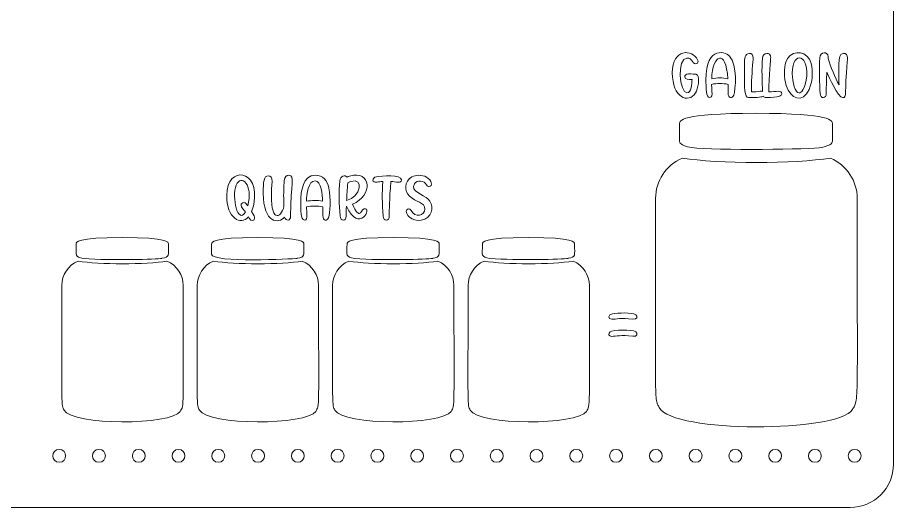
# Model space of a CAD drawing. Header units: inches. Extents: x 9.41 to 15.41, y -8.08 to -4.07.
# Drawn here: x 12.352 to 15.411, y -8.083 to -6.371 of the extents above; entities that cross this region are included whole.
import ezdxf

# ---------------------------------------------------------------- set-up
doc = ezdxf.new("R2010")
doc.units = ezdxf.units.IN
doc.header["$MEASUREMENT"] = 0
doc.layers.add('_U+0421_U+043B_U+043E_U+0439 1', color=7, linetype='Continuous')

# ---------------------------------------------------------------- blocks, each defined once
blk = doc.blocks.new('block 23')
at = {"layer": '_U+0421_U+043B_U+043E_U+0439 1', "color": 7, "lineweight": 9, "true_color": 0xffffff}
for points, knots in [([(14.757, -6.6162), (14.7575, -6.6237), (14.7582, -6.6387), (14.7616, -6.6451), (14.7664, -6.6539), (14.7747, -6.652), (14.7769, -6.6444), (14.7788, -6.638), (14.7764, -6.6238), (14.7761, -6.6047), (14.7944, -6.6009), (14.8152, -6.6009), (14.8336, -6.6047), (14.8336, -6.6103), (14.8337, -6.6203), (14.8337, -6.6347), (14.8337, -6.655), (14.8486, -6.6548), (14.8531, -6.6424), (14.8595, -6.6251), (14.8674, -6.5351), (14.8389, -6.5063), (14.8209, -6.4881), (14.7465, -6.4687), (14.757, -6.6162)], [0, 0, 0, 0, 1, 1, 1, 2, 2, 2, 3, 3, 3, 4, 4, 4, 5, 5, 5, 6, 6, 6, 7, 7, 7, 8, 8, 8, 8]), ([(14.7763, -6.5851), (14.7793, -6.5004), (14.826, -6.4771), (14.8328, -6.585), (14.8141, -6.5815), (14.7951, -6.5815), (14.7763, -6.5851)], [0, 0, 0, 0, 1, 1, 1, 2, 2, 2, 2])]:
    blk.add_open_spline(points, degree=3, knots=knots, dxfattribs=at)
blk = doc.blocks.new('block 24')
at = {"layer": '_U+0421_U+043B_U+043E_U+0439 1', "color": 7, "lineweight": 9, "true_color": 0xffffff}
for points, knots in [([(15.1162, -6.6228), (15.1297, -6.5926), (15.133, -6.5456), (15.1173, -6.5166), (15.099, -6.4833), (15.0481, -6.4863), (15.035, -6.5276), (15.0286, -6.5478), (15.028, -6.5822), (15.0363, -6.6086), (15.0363, -6.6086), (15.0363, -6.6087), (15.0363, -6.6087), (15.0517, -6.6578), (15.0942, -6.6715), (15.1162, -6.6228)], [0, 0, 0, 0, 1, 1, 1, 2, 2, 2, 3, 3, 3, 4, 4, 4, 5, 5, 5, 5]), ([(15.1062, -6.5904), (15.0982, -6.6355), (15.0815, -6.6346), (15.0815, -6.6346), (15.0676, -6.6344), (15.0577, -6.5972), (15.0577, -6.5666), (15.0577, -6.4808), (15.1216, -6.5021), (15.1062, -6.5904)], [0, 0, 0, 0, 1, 1, 1, 2, 2, 2, 3, 3, 3, 3])]:
    blk.add_open_spline(points, degree=3, knots=knots, dxfattribs=at)
blk = doc.blocks.new('block 25')
at = {"layer": '_U+0421_U+043B_U+043E_U+0439 1', "color": 7, "lineweight": 9, "true_color": 0xffffff}
for points, knots in [([(13.0827, -6.9929), (13.0827, -7.0729), (13.132, -7.1003), (13.1587, -7.0678), (13.1598, -7.0696), (13.1608, -7.0713), (13.1616, -7.0728), (13.169, -7.0861), (13.1802, -7.0817), (13.1802, -7.0713), (13.1802, -7.0682), (13.179, -7.063), (13.1697, -7.0488), (13.173, -7.0409), (13.1757, -7.0322), (13.1775, -7.0229), (13.2012, -6.8996), (13.0827, -6.8863), (13.0827, -6.9929)], [0, 0, 0, 0, 1, 1, 1, 2, 2, 2, 3, 3, 3, 4, 4, 4, 5, 5, 5, 6, 6, 6, 6]), ([(13.133, -7.0274), (13.133, -7.0319), (13.1451, -7.0473), (13.1479, -7.0513), (13.1219, -7.0956), (13.099, -6.9995), (13.1164, -6.9566), (13.1324, -6.9168), (13.1769, -6.9536), (13.1564, -7.0297), (13.1525, -7.0244), (13.1488, -7.0178), (13.1428, -7.0178), (13.1374, -7.0178), (13.133, -7.022), (13.133, -7.0274)], [0, 0, 0, 0, 1, 1, 1, 2, 2, 2, 3, 3, 3, 4, 4, 4, 5, 5, 5, 5])]:
    blk.add_open_spline(points, degree=3, knots=knots, dxfattribs=at)
blk = doc.blocks.new('block 26')
at = {"layer": '_U+0421_U+043B_U+043E_U+0439 1', "color": 7, "lineweight": 9, "true_color": 0xffffff}
for points, knots in [([(13.3918, -6.9226), (13.3493, -6.9226), (13.3412, -6.976), (13.3412, -7.0183), (13.3412, -7.0406), (13.3406, -7.0791), (13.3545, -7.0791), (13.3682, -7.0791), (13.3613, -7.0493), (13.3611, -7.0328), (13.3794, -7.0291), (13.4003, -7.0291), (13.4186, -7.0328), (13.4187, -7.0385), (13.4187, -7.0485), (13.4187, -7.0629), (13.4187, -7.0832), (13.4336, -7.083), (13.4381, -7.0706), (13.4436, -7.0555), (13.4473, -7.0026), (13.4397, -6.967), (13.4338, -6.9396), (13.4196, -6.9226), (13.3918, -6.9226)], [0, 0, 0, 0, 1, 1, 1, 2, 2, 2, 3, 3, 3, 4, 4, 4, 5, 5, 5, 6, 6, 6, 7, 7, 7, 8, 8, 8, 8]), ([(13.4179, -7.0131), (13.3992, -7.0097), (13.3802, -7.0097), (13.3613, -7.0133), (13.3622, -6.9884), (13.3672, -6.9417), (13.3922, -6.9417), (13.4131, -6.9417), (13.4166, -6.9928), (13.4179, -7.0131)], [0, 0, 0, 0, 1, 1, 1, 2, 2, 2, 3, 3, 3, 3])]:
    blk.add_open_spline(points, degree=3, knots=knots, dxfattribs=at)
blk = doc.blocks.new('block 27')
at = {"layer": '_U+0421_U+043B_U+043E_U+0439 1', "color": 7, "lineweight": 9, "true_color": 0xffffff}
for points, knots in [([(13.5114, -6.9258), (13.5114, -6.9258), (13.5114, -6.9258), (13.5114, -6.9258), (13.5085, -6.9266), (13.5057, -6.9277), (13.5031, -6.929), (13.4965, -6.92), (13.4788, -6.9242), (13.4774, -6.9426), (13.4748, -6.9824), (13.4751, -7.0234), (13.4787, -7.0645), (13.4795, -7.0748), (13.4848, -7.0791), (13.4896, -7.0791), (13.5035, -7.0791), (13.4997, -7.0597), (13.5007, -7.0302), (13.5441, -7.1276), (13.595, -7.0332), (13.5623, -7.0397), (13.5543, -7.0412), (13.5532, -7.0564), (13.5457, -7.0564), (13.5427, -7.0564), (13.5345, -7.0531), (13.522, -7.0235), (13.594, -6.9945), (13.5894, -6.902), (13.5114, -6.9258)], [0, 0, 0, 0, 1, 1, 1, 2, 2, 2, 3, 3, 3, 4, 4, 4, 5, 5, 5, 6, 6, 6, 7, 7, 7, 8, 8, 8, 9, 9, 9, 10, 10, 10, 10]), ([(13.5014, -7.0101), (13.5023, -6.9923), (13.5037, -6.9719), (13.5055, -6.9494), (13.5086, -6.947), (13.512, -6.9452), (13.5157, -6.944), (13.5634, -6.9287), (13.5519, -6.9983), (13.5014, -7.0101)], [0, 0, 0, 0, 1, 1, 1, 2, 2, 2, 3, 3, 3, 3])]:
    blk.add_open_spline(points, degree=3, knots=knots, dxfattribs=at)

msp = doc.modelspace()

# ---------------------------------------------------------------- linework, layer by layer
at = {"layer": '_U+0421_U+043B_U+043E_U+0439 1', "color": 1, "lineweight": 9, "true_color": 0xff0000}
msp.add_open_spline([(9.5625, -8.0833), (9.5625, -8.0833), (15.2597, -8.0833), (15.2597, -8.0833), (15.3433, -8.0833), (15.4111, -8.0156), (15.4111, -7.9319), (15.4111, -7.9319), (15.4111, -4.2347), (15.4111, -4.2347), (15.4111, -4.1511), (15.3433, -4.0833), (15.2597, -4.0833), (15.2597, -4.0833), (9.5625, -4.0833), (9.5625, -4.0833), (9.4789, -4.0833), (9.4111, -4.1511), (9.4111, -4.2347), (9.4111, -4.2347), (9.4111, -7.9319), (9.4111, -7.9319), (9.4111, -8.0156), (9.4789, -8.0833), (9.5625, -8.0833)], degree=3, knots=[0, 0, 0, 0, 1, 1, 1, 2, 2, 2, 3, 3, 3, 4, 4, 4, 5, 5, 5, 6, 6, 6, 7, 7, 7, 8, 8, 8, 8], dxfattribs=at)
at = {"layer": '_U+0421_U+043B_U+043E_U+0439 1', "color": 7, "lineweight": 9, "true_color": 0xffffff}
for points, knots in [([(14.7272, -6.5189), (14.7335, -6.5323), (14.7165, -6.5383), (14.7092, -6.5253), (14.7046, -6.5167), (14.6985, -6.5127), (14.6901, -6.5127), (14.6537, -6.5127), (14.6641, -6.6345), (14.6901, -6.6345), (14.7055, -6.6345), (14.7073, -6.6031), (14.7076, -6.5877), (14.6969, -6.5877), (14.6823, -6.5891), (14.6823, -6.5781), (14.6823, -6.5733), (14.6866, -6.5685), (14.6959, -6.5685), (14.7033, -6.5686), (14.7211, -6.5674), (14.7266, -6.5722), (14.7361, -6.5806), (14.7275, -6.6222), (14.7201, -6.6344), (14.6959, -6.6742), (14.6388, -6.651), (14.6388, -6.5647), (14.6388, -6.4783), (14.7084, -6.4813), (14.7272, -6.5189)], [0, 0, 0, 0, 1, 1, 1, 2, 2, 2, 3, 3, 3, 4, 4, 4, 5, 5, 5, 6, 6, 6, 7, 7, 7, 8, 8, 8, 9, 9, 9, 10, 10, 10, 10]), ([(14.915, -6.6313), (14.927, -6.631), (14.9373, -6.6302), (14.9457, -6.629), (14.9492, -6.6285), (14.9518, -6.6286), (14.9542, -6.6296), (14.9522, -6.6004), (14.9507, -6.5468), (14.9533, -6.5143), (14.9554, -6.4914), (14.9823, -6.4903), (14.9823, -6.5116), (14.9823, -6.5116), (14.9761, -6.5794), (14.9761, -6.6313), (15.0016, -6.6307), (15.0208, -6.6235), (15.0208, -6.6374), (15.0208, -6.6459), (15.0118, -6.6509), (14.9656, -6.6509), (14.9614, -6.6509), (14.9583, -6.6493), (14.9567, -6.6456), (14.952, -6.6494), (14.9397, -6.6509), (14.9045, -6.6509), (14.8906, -6.6509), (14.8908, -6.6222), (14.8908, -6.5492), (14.8908, -6.5295), (14.89, -6.5084), (14.8978, -6.501), (14.9038, -6.4952), (14.9125, -6.4947), (14.9177, -6.5005), (14.923, -6.5064), (14.921, -6.5174), (14.9203, -6.5255), (14.917, -6.5629), (14.915, -6.5954), (14.915, -6.6313)], [0, 0, 0, 0, 1, 1, 1, 2, 2, 2, 3, 3, 3, 4, 4, 4, 5, 5, 5, 6, 6, 6, 7, 7, 7, 8, 8, 8, 9, 9, 9, 10, 10, 10, 11, 11, 11, 12, 12, 12, 13, 13, 13, 14, 14, 14, 14]), ([(15.221, -6.6066), (15.2202, -6.5883), (15.2164, -6.511), (15.227, -6.501), (15.2326, -6.4956), (15.2414, -6.4944), (15.2469, -6.5005), (15.2521, -6.5064), (15.2502, -6.5179), (15.2495, -6.5261), (15.2401, -6.6358), (15.2495, -6.651), (15.2341, -6.651), (15.2166, -6.651), (15.1853, -6.5782), (15.1787, -6.5622), (15.1773, -6.5851), (15.1764, -6.6063), (15.1764, -6.637), (15.1764, -6.6546), (15.1566, -6.6568), (15.1551, -6.6362), (15.1526, -6.6062), (15.151, -6.5467), (15.1537, -6.5126), (15.1558, -6.489), (15.1819, -6.489), (15.1829, -6.5085), (15.183, -6.5109), (15.1833, -6.5129), (15.1836, -6.5142), (15.1836, -6.5142), (15.1836, -6.5143), (15.1836, -6.5143), (15.1899, -6.5419), (15.2084, -6.5829), (15.221, -6.6066)], [0, 0, 0, 0, 1, 1, 1, 2, 2, 2, 3, 3, 3, 4, 4, 4, 5, 5, 5, 6, 6, 6, 7, 7, 7, 8, 8, 8, 9, 9, 9, 10, 10, 10, 11, 11, 11, 12, 12, 12, 12]), ([(14.664, -6.8022), (14.664, -6.8022), (14.664, -6.7421), (14.664, -6.7421), (14.664, -6.7322), (14.664, -6.706), (14.9311, -6.706), (15.1981, -6.706), (15.1981, -6.7322), (15.1981, -6.7421), (15.1981, -6.7421), (15.1981, -6.8022), (15.1981, -6.8022), (15.1981, -6.807), (15.1981, -6.817), (15.1605, -6.825), (15.1605, -6.825), (15.1605, -6.8252), (15.1605, -6.8252), (15.1291, -6.8323), (14.7891, -6.8362), (14.7055, -6.8258), (14.664, -6.8176), (14.664, -6.8072), (14.664, -6.8022)], [0, 0, 0, 0, 1, 1, 1, 2, 2, 2, 3, 3, 3, 4, 4, 4, 5, 5, 5, 6, 6, 6, 7, 7, 7, 8, 8, 8, 8]), ([(15.2842, -7.003), (15.2842, -7.7378), (15.2906, -7.7041), (15.2676, -7.7412), (15.2179, -7.8217), (14.64, -7.8236), (14.5931, -7.7343), (14.5755, -7.7006), (14.5805, -7.7389), (14.5805, -7.003), (14.5805, -6.9429), (14.6157, -6.8872), (14.6741, -6.8623), (14.7943, -6.8828), (15.0701, -6.8829), (15.1907, -6.8623), (15.2487, -6.887), (15.2842, -6.9427), (15.2842, -7.003)], [0, 0, 0, 0, 1, 1, 1, 2, 2, 2, 3, 3, 3, 4, 4, 4, 5, 5, 5, 6, 6, 6, 6]), ([(13.3061, -7.0651), (13.3061, -7.0817), (13.2887, -7.0843), (13.2852, -7.0684), (13.2645, -7.0932), (13.2106, -7.0918), (13.2106, -6.9847), (13.2106, -6.9448), (13.2117, -6.9245), (13.2284, -6.9245), (13.2361, -6.9245), (13.2421, -6.9299), (13.241, -6.9448), (13.2291, -7.0844), (13.2662, -7.0789), (13.2806, -7.0383), (13.283, -7.0316), (13.2822, -7.0172), (13.2819, -7.0099), (13.2813, -6.9878), (13.2821, -6.9626), (13.2835, -6.9409), (13.2842, -6.9286), (13.2921, -6.9222), (13.2999, -6.9225), (13.3225, -6.9232), (13.3061, -6.9506), (13.3061, -7.0651)], [0, 0, 0, 0, 1, 1, 1, 2, 2, 2, 3, 3, 3, 4, 4, 4, 5, 5, 5, 6, 6, 6, 7, 7, 7, 8, 8, 8, 9, 9, 9, 9]), ([(13.6058, -6.9275), (13.6232, -6.9245), (13.693, -6.9188), (13.693, -6.9386), (13.693, -6.9517), (13.6736, -6.9451), (13.6562, -6.9442), (13.6507, -7.011), (13.6504, -7.0406), (13.6504, -7.0652), (13.6504, -7.0827), (13.6306, -7.0849), (13.629, -7.0645), (13.6254, -7.0212), (13.6255, -6.9838), (13.6276, -6.9444), (13.6207, -6.9448), (13.6141, -6.9455), (13.6081, -6.9464), (13.5889, -6.9494), (13.5892, -6.9303), (13.6058, -6.9275)], [0, 0, 0, 0, 1, 1, 1, 2, 2, 2, 3, 3, 3, 4, 4, 4, 5, 5, 5, 6, 6, 6, 7, 7, 7, 7]), ([(13.7292, -6.9282), (13.7423, -6.9211), (13.7643, -6.9197), (13.7807, -6.9292), (13.7981, -6.9392), (13.8049, -6.9616), (13.7889, -6.9616), (13.7873, -6.9616), (13.7833, -6.9611), (13.781, -6.9563), (13.7729, -6.9395), (13.7465, -6.9381), (13.7384, -6.9525), (13.7227, -6.9807), (13.7686, -6.9884), (13.7867, -7.0058), (13.8044, -7.0228), (13.8063, -7.061), (13.7745, -7.0754), (13.7417, -7.0903), (13.7098, -7.0674), (13.7098, -7.0492), (13.7098, -7.0395), (13.7231, -7.0366), (13.727, -7.045), (13.7395, -7.0731), (13.7751, -7.063), (13.7751, -7.0404), (13.7748, -7.0157), (13.7427, -7.0161), (13.7215, -6.996), (13.7032, -6.9788), (13.7015, -6.9434), (13.7292, -6.9282)], [0, 0, 0, 0, 1, 1, 1, 2, 2, 2, 3, 3, 3, 4, 4, 4, 5, 5, 5, 6, 6, 6, 7, 7, 7, 8, 8, 8, 9, 9, 9, 10, 10, 10, 11, 11, 11, 11]), ([(12.7183, -7.14), (12.8792, -7.14), (12.8792, -7.1557), (12.8792, -7.1624), (12.8792, -7.2046), (12.8846, -7.2066), (12.8566, -7.2126), (12.8566, -7.2126), (12.8566, -7.2128), (12.8566, -7.2128), (12.8378, -7.216), (12.6823, -7.2206), (12.5831, -7.2133), (12.5511, -7.207), (12.5574, -7.2043), (12.5574, -7.1624), (12.5574, -7.1557), (12.5574, -7.14), (12.7183, -7.14)], [0, 0, 0, 0, 1, 1, 1, 2, 2, 2, 3, 3, 3, 4, 4, 4, 5, 5, 5, 6, 6, 6, 6]), ([(13.191, -7.14), (13.3519, -7.14), (13.3519, -7.1557), (13.3519, -7.1624), (13.3519, -7.2046), (13.3574, -7.2066), (13.3294, -7.2126), (13.3294, -7.2126), (13.3294, -7.2128), (13.3294, -7.2128), (13.3155, -7.2152), (13.0302, -7.2289), (13.0302, -7.1985), (13.0302, -7.1985), (13.0302, -7.1624), (13.0302, -7.1624), (13.0302, -7.1557), (13.0302, -7.14), (13.191, -7.14)], [0, 0, 0, 0, 1, 1, 1, 2, 2, 2, 3, 3, 3, 4, 4, 4, 5, 5, 5, 6, 6, 6, 6]), ([(13.6638, -7.14), (13.8247, -7.14), (13.8247, -7.1557), (13.8247, -7.1624), (13.8247, -7.2046), (13.8302, -7.2066), (13.8022, -7.2126), (13.8022, -7.2126), (13.8022, -7.2128), (13.8022, -7.2128), (13.7834, -7.216), (13.6278, -7.2206), (13.5286, -7.2133), (13.4966, -7.207), (13.5029, -7.2043), (13.5029, -7.1624), (13.5029, -7.1557), (13.5029, -7.14), (13.6638, -7.14)], [0, 0, 0, 0, 1, 1, 1, 2, 2, 2, 3, 3, 3, 4, 4, 4, 5, 5, 5, 6, 6, 6, 6]), ([(14.1366, -7.14), (14.2975, -7.14), (14.2975, -7.1557), (14.2975, -7.1624), (14.2975, -7.2046), (14.303, -7.2066), (14.2749, -7.2126), (14.2749, -7.2126), (14.2749, -7.2128), (14.2749, -7.2128), (14.2549, -7.2162), (14.0982, -7.2204), (14.0014, -7.2133), (13.9694, -7.207), (13.9757, -7.2043), (13.9757, -7.1624), (13.9757, -7.1557), (13.9757, -7.14), (14.1366, -7.14)], [0, 0, 0, 0, 1, 1, 1, 2, 2, 2, 3, 3, 3, 4, 4, 4, 5, 5, 5, 6, 6, 6, 6]), ([(12.5149, -7.7434), (12.5044, -7.7232), (12.5073, -7.7468), (12.5073, -7.3075), (12.5073, -7.2716), (12.5281, -7.2377), (12.564, -7.2224), (12.6368, -7.2348), (12.802, -7.2347), (12.8741, -7.2224), (12.91, -7.2377), (12.9308, -7.2716), (12.9308, -7.3075), (12.9308, -7.7457), (12.9346, -7.7252), (12.9208, -7.7476), (12.8906, -7.7963), (12.5433, -7.7975), (12.5149, -7.7434)], [0, 0, 0, 0, 1, 1, 1, 2, 2, 2, 3, 3, 3, 4, 4, 4, 5, 5, 5, 6, 6, 6, 6]), ([(13.4036, -7.3075), (13.4036, -7.746), (13.4074, -7.7252), (13.3935, -7.7476), (13.3634, -7.7963), (13.016, -7.7974), (12.9877, -7.7434), (12.9771, -7.723), (12.9801, -7.7457), (12.9801, -7.3075), (12.9801, -7.2716), (13.0009, -7.2377), (13.0368, -7.2224), (13.1097, -7.2348), (13.2749, -7.2347), (13.3469, -7.2224), (13.3828, -7.2377), (13.4036, -7.2716), (13.4036, -7.3075)], [0, 0, 0, 0, 1, 1, 1, 2, 2, 2, 3, 3, 3, 4, 4, 4, 5, 5, 5, 6, 6, 6, 6]), ([(13.4605, -7.7434), (13.4499, -7.7232), (13.4528, -7.7468), (13.4528, -7.3075), (13.4528, -7.2716), (13.4737, -7.2377), (13.5095, -7.2224), (13.5822, -7.2348), (13.7474, -7.2347), (13.8196, -7.2224), (13.8555, -7.2377), (13.8763, -7.2716), (13.8763, -7.3075), (13.8763, -7.746), (13.8801, -7.7252), (13.8663, -7.7476), (13.8362, -7.7963), (13.4888, -7.7974), (13.4605, -7.7434)], [0, 0, 0, 0, 1, 1, 1, 2, 2, 2, 3, 3, 3, 4, 4, 4, 5, 5, 5, 6, 6, 6, 6]), ([(14.3491, -7.3075), (14.3491, -7.7457), (14.3529, -7.7252), (14.3391, -7.7476), (14.309, -7.7963), (13.9616, -7.7974), (13.9333, -7.7434), (13.9226, -7.723), (13.9256, -7.7457), (13.9256, -7.3075), (13.9256, -7.2716), (13.9465, -7.2377), (13.9823, -7.2224), (14.0546, -7.2347), (14.2199, -7.2348), (14.2924, -7.2224), (14.3282, -7.2376), (14.3491, -7.2716), (14.3491, -7.3075)], [0, 0, 0, 0, 1, 1, 1, 2, 2, 2, 3, 3, 3, 4, 4, 4, 5, 5, 5, 6, 6, 6, 6]), ([(14.5005, -7.4253), (14.4592, -7.4194), (14.4418, -7.4256), (14.4279, -7.4256), (14.4131, -7.4256), (14.4136, -7.409), (14.4302, -7.4065), (14.4484, -7.4036), (14.4988, -7.4009), (14.5112, -7.4097), (14.5112, -7.4097), (14.5112, -7.4097), (14.5112, -7.4097), (14.5199, -7.4158), (14.5165, -7.4274), (14.5005, -7.4253)], [0, 0, 0, 0, 1, 1, 1, 2, 2, 2, 3, 3, 3, 4, 4, 4, 5, 5, 5, 5]), ([(14.5005, -7.485), (14.4591, -7.4791), (14.4418, -7.4854), (14.4279, -7.4854), (14.4159, -7.4854), (14.4144, -7.4748), (14.4217, -7.4695), (14.4314, -7.4623), (14.4982, -7.4603), (14.5112, -7.4694), (14.5112, -7.4694), (14.5112, -7.4694), (14.5112, -7.4694), (14.5199, -7.4756), (14.5164, -7.4872), (14.5005, -7.485)], [0, 0, 0, 0, 1, 1, 1, 2, 2, 2, 3, 3, 3, 4, 4, 4, 5, 5, 5, 5]), ([(12.4979, -7.9253), (12.4681, -7.9253), (12.4681, -7.8802), (12.4979, -7.8802), (12.5277, -7.8802), (12.5278, -7.9253), (12.4979, -7.9253)], [0, 0, 0, 0, 1, 1, 1, 2, 2, 2, 2]), ([(12.6368, -7.9253), (12.607, -7.9253), (12.607, -7.8802), (12.6368, -7.8802), (12.6666, -7.8802), (12.6666, -7.9253), (12.6368, -7.9253)], [0, 0, 0, 0, 1, 1, 1, 2, 2, 2, 2]), ([(12.7757, -7.9253), (12.7459, -7.9253), (12.7458, -7.8802), (12.7757, -7.8802), (12.8055, -7.8802), (12.8055, -7.9253), (12.7757, -7.9253)], [0, 0, 0, 0, 1, 1, 1, 2, 2, 2, 2]), ([(12.9146, -7.9253), (12.8848, -7.9253), (12.8847, -7.8802), (12.9146, -7.8802), (12.9444, -7.8802), (12.9444, -7.9253), (12.9146, -7.9253)], [0, 0, 0, 0, 1, 1, 1, 2, 2, 2, 2]), ([(13.0535, -7.9253), (13.0236, -7.9253), (13.0236, -7.8802), (13.0535, -7.8802), (13.0833, -7.8802), (13.0833, -7.9253), (13.0535, -7.9253)], [0, 0, 0, 0, 1, 1, 1, 2, 2, 2, 2]), ([(13.1924, -7.9253), (13.1625, -7.9253), (13.1625, -7.8802), (13.1924, -7.8802), (13.2222, -7.8802), (13.2222, -7.9253), (13.1924, -7.9253)], [0, 0, 0, 0, 1, 1, 1, 2, 2, 2, 2]), ([(13.3312, -7.9253), (13.3014, -7.9253), (13.3014, -7.8802), (13.3312, -7.8802), (13.3611, -7.8802), (13.3611, -7.9253), (13.3312, -7.9253)], [0, 0, 0, 0, 1, 1, 1, 2, 2, 2, 2]), ([(13.4701, -7.9253), (13.4403, -7.9253), (13.4403, -7.8802), (13.4701, -7.8802), (13.5, -7.8802), (13.5, -7.9253), (13.4701, -7.9253)], [0, 0, 0, 0, 1, 1, 1, 2, 2, 2, 2]), ([(13.609, -7.9253), (13.5792, -7.9253), (13.5792, -7.8802), (13.609, -7.8802), (13.6388, -7.8802), (13.6389, -7.9253), (13.609, -7.9253)], [0, 0, 0, 0, 1, 1, 1, 2, 2, 2, 2]), ([(13.7479, -7.9253), (13.7181, -7.9253), (13.7181, -7.8802), (13.7479, -7.8802), (13.7777, -7.8802), (13.7778, -7.9253), (13.7479, -7.9253)], [0, 0, 0, 0, 1, 1, 1, 2, 2, 2, 2]), ([(13.8868, -7.9253), (13.857, -7.9253), (13.857, -7.8802), (13.8868, -7.8802), (13.9166, -7.8802), (13.9166, -7.9253), (13.8868, -7.9253)], [0, 0, 0, 0, 1, 1, 1, 2, 2, 2, 2]), ([(14.0257, -7.9253), (13.9959, -7.9253), (13.9958, -7.8802), (14.0257, -7.8802), (14.0555, -7.8802), (14.0555, -7.9253), (14.0257, -7.9253)], [0, 0, 0, 0, 1, 1, 1, 2, 2, 2, 2]), ([(14.1871, -7.9028), (14.1871, -7.9326), (14.142, -7.9326), (14.142, -7.9028), (14.142, -7.873), (14.1871, -7.8729), (14.1871, -7.9028)], [0, 0, 0, 0, 1, 1, 1, 2, 2, 2, 2]), ([(14.3035, -7.9253), (14.2736, -7.9253), (14.2736, -7.8802), (14.3035, -7.8802), (14.3333, -7.8802), (14.3333, -7.9253), (14.3035, -7.9253)], [0, 0, 0, 0, 1, 1, 1, 2, 2, 2, 2]), ([(14.4424, -7.9253), (14.4125, -7.9253), (14.4125, -7.8802), (14.4424, -7.8802), (14.4722, -7.8802), (14.4722, -7.9253), (14.4424, -7.9253)], [0, 0, 0, 0, 1, 1, 1, 2, 2, 2, 2]), ([(14.5812, -7.9253), (14.5514, -7.9253), (14.5514, -7.8802), (14.5812, -7.8802), (14.6111, -7.8802), (14.6111, -7.9253), (14.5812, -7.9253)], [0, 0, 0, 0, 1, 1, 1, 2, 2, 2, 2]), ([(14.7201, -7.9253), (14.6903, -7.9253), (14.6903, -7.8802), (14.7201, -7.8802), (14.75, -7.8802), (14.75, -7.9253), (14.7201, -7.9253)], [0, 0, 0, 0, 1, 1, 1, 2, 2, 2, 2]), ([(14.859, -7.9253), (14.8292, -7.9253), (14.8292, -7.8802), (14.859, -7.8802), (14.8888, -7.8802), (14.8889, -7.9253), (14.859, -7.9253)], [0, 0, 0, 0, 1, 1, 1, 2, 2, 2, 2]), ([(14.9979, -7.9253), (14.9681, -7.9253), (14.9681, -7.8802), (14.9979, -7.8802), (15.0277, -7.8802), (15.0278, -7.9253), (14.9979, -7.9253)], [0, 0, 0, 0, 1, 1, 1, 2, 2, 2, 2]), ([(15.1368, -7.9253), (15.107, -7.9253), (15.107, -7.8802), (15.1368, -7.8802), (15.1666, -7.8802), (15.1666, -7.9253), (15.1368, -7.9253)], [0, 0, 0, 0, 1, 1, 1, 2, 2, 2, 2]), ([(15.2983, -7.9028), (15.2983, -7.9326), (15.2531, -7.9326), (15.2531, -7.9028), (15.2531, -7.873), (15.2983, -7.8729), (15.2983, -7.9028)], [0, 0, 0, 0, 1, 1, 1, 2, 2, 2, 2])]:
    msp.add_open_spline(points, degree=3, knots=knots, dxfattribs=at)

# ---------------------------------------------------------------- block references
at = {"layer": '_U+0421_U+043B_U+043E_U+0439 1'}
for name in ['block 23', 'block 24', 'block 25', 'block 27', 'block 26']:
    msp.add_blockref(name, (0, 0), dxfattribs=at)

doc.saveas('drawing.dxf')
